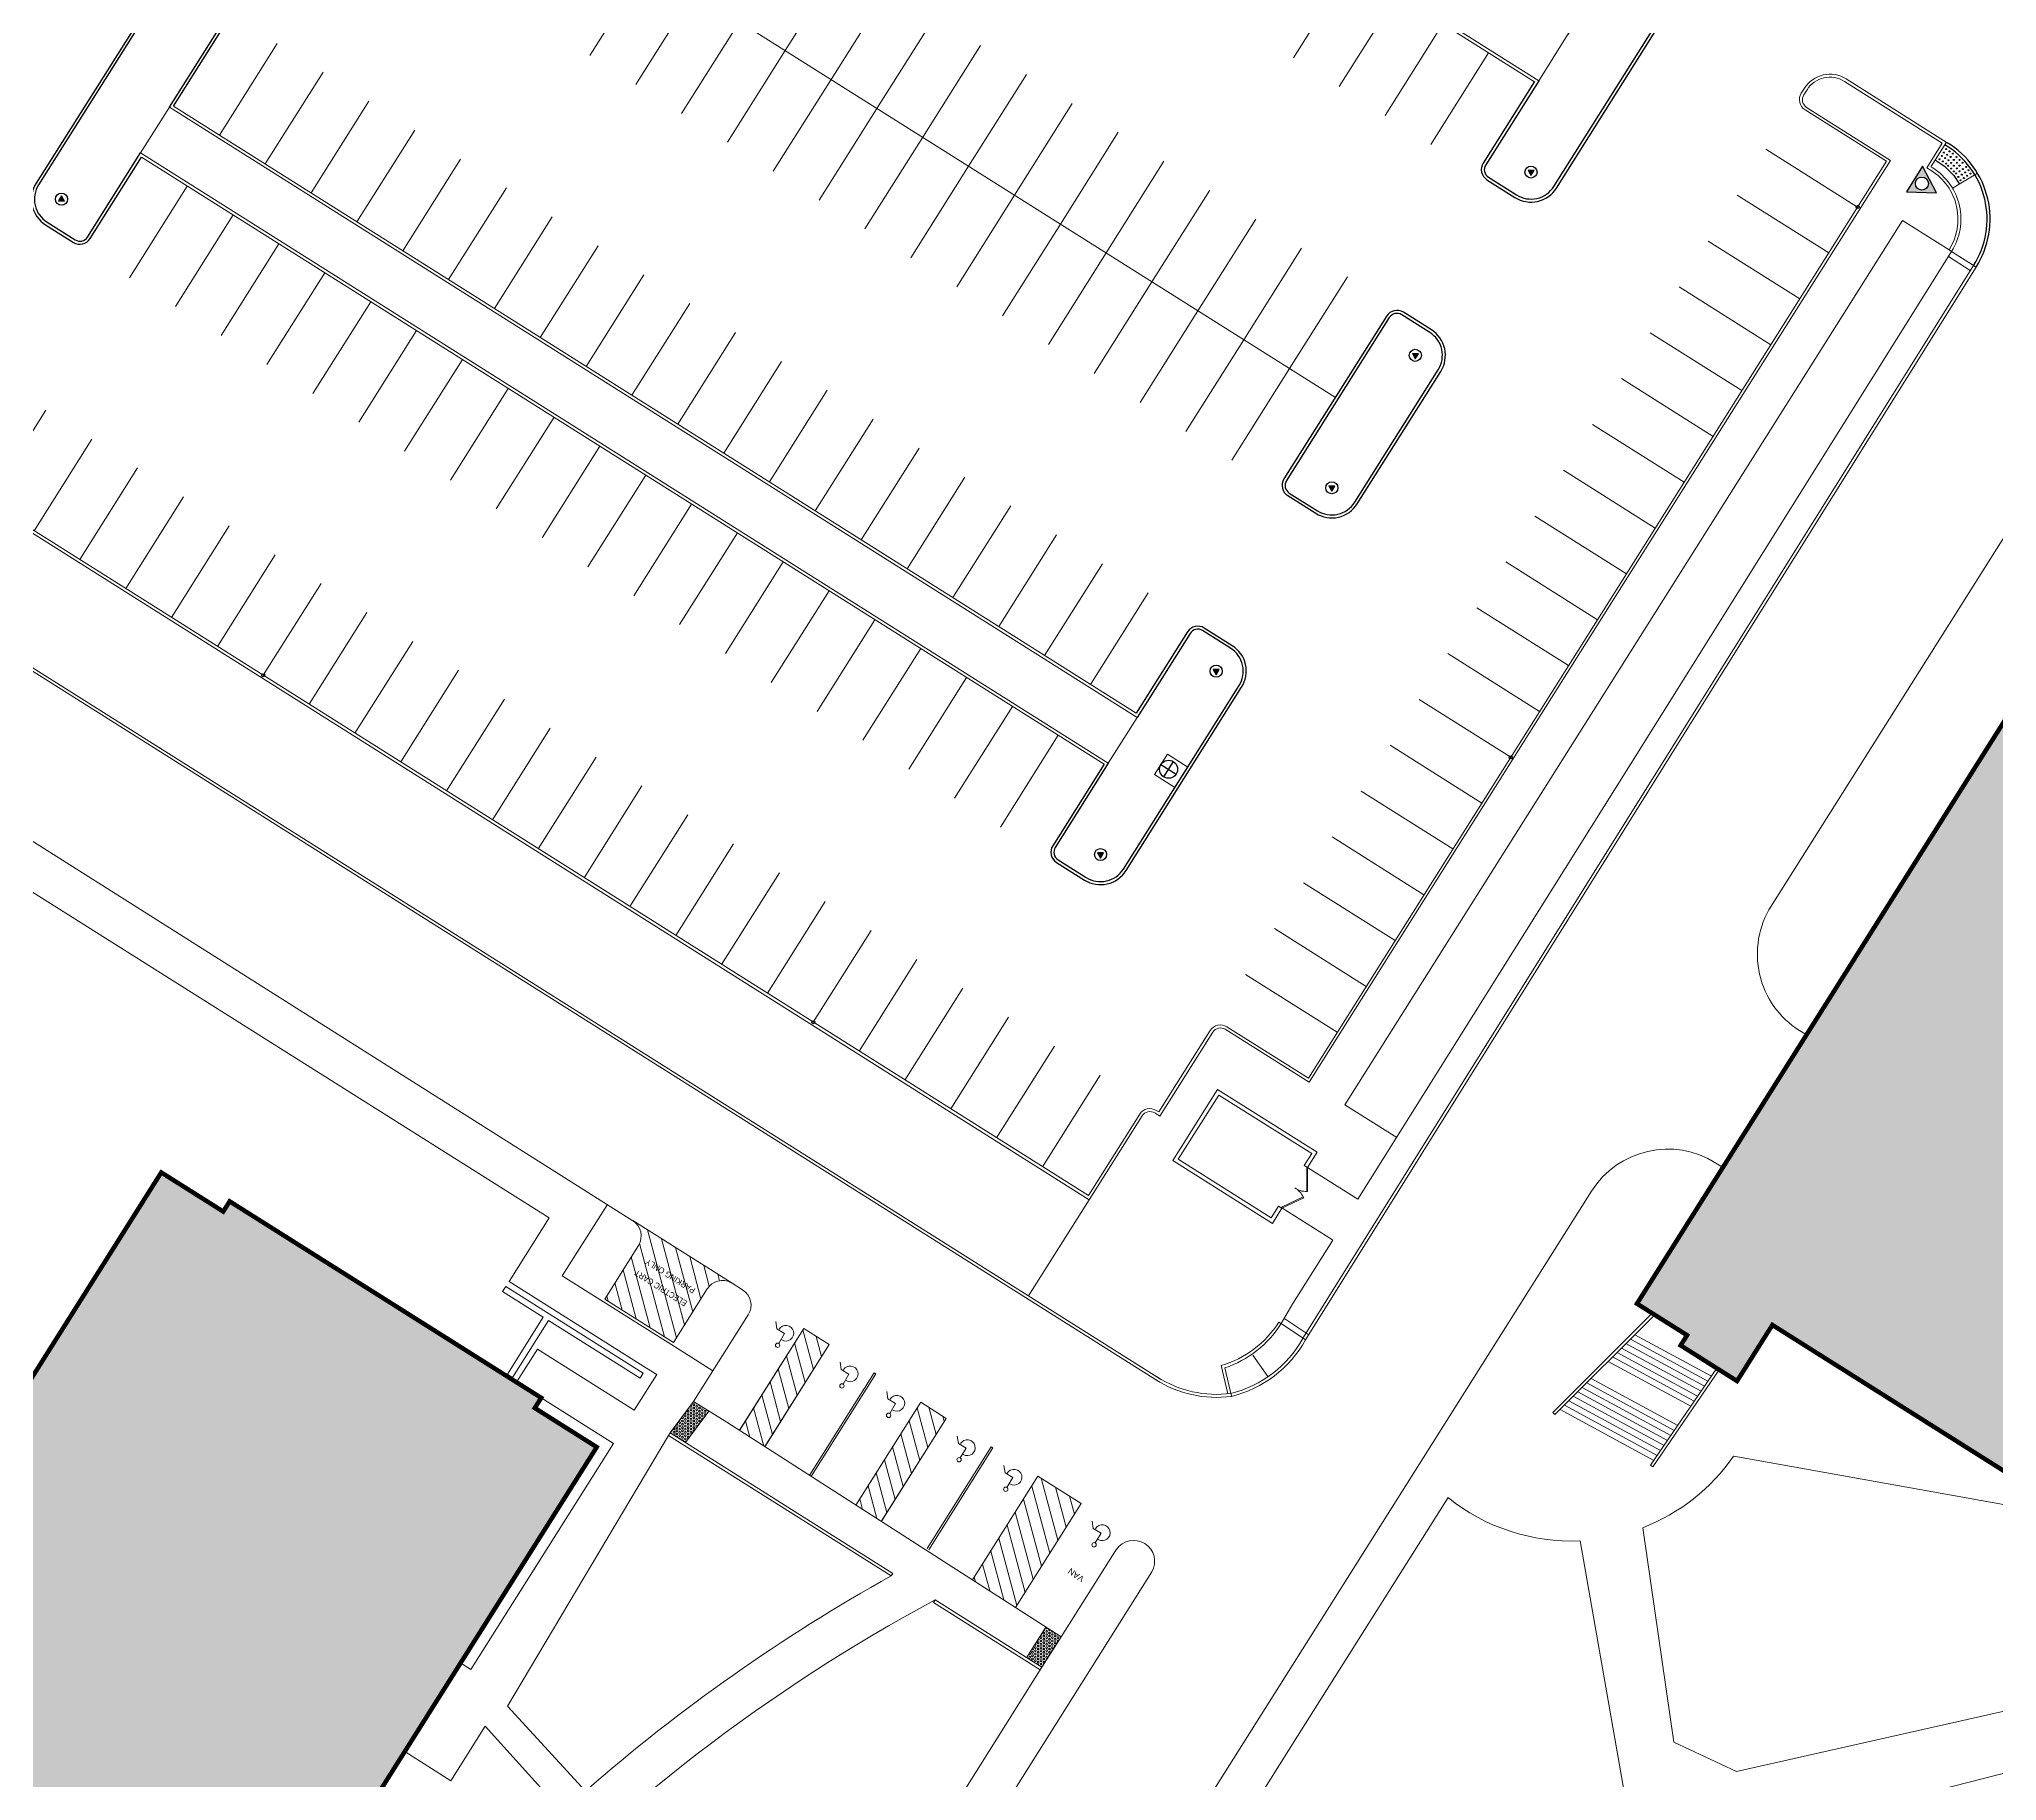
# Model space of a CAD drawing. Header units: feet. Extents: x 6763715 to 6770513, y 1886699 to 1891873.
# Drawn here: x 6766783.2 to 6767108.3, y 1889874.7 to 1890163.9 of the extents above; entities that cross this region are included whole.
import ezdxf

# ---------------------------------------------------------------- set-up
doc = ezdxf.new("R2010")
doc.units = ezdxf.units.FT
doc.header["$LTSCALE"] = 48
doc.header["$MEASUREMENT"] = 0
doc.linetypes.add('PHANTOM2', pattern=[1.25, 0.625, -0.125, 0.125, -0.125, 0.125, -0.125])
doc.layers.get('0').update_dxf_attribs({"lineweight": 0})
for name, color, linetype in [('A-DOOR', 4, 'Continuous'), ('C-BLDG', 7, 'Continuous'), ('L-Curb-Back-Prop', 5, 'Continuous'), ('L-Curb-Prop', 5, 'Continuous'), ('L-Detc-Pavr-Prop', 1, 'Continuous'), ('L-Eqpt-Prop', 4, 'Continuous'), ('L-Lite-Prop', 2, 'Continuous'), ('L-Strp-Prop', 3, 'Continuous'), ('L-Walk-Prop', 6, 'Continuous')]:
    doc.layers.add(name, color=color, linetype=linetype)
for name, color, linetype, lineweight in [('C-BLDG-HTCH', 253, 'Continuous', 0), ('C-PKNG-STRP', 3, 'Continuous', 0), ('C-PROP', 7, 'PHANTOM2', 0), ('C-ROAD', 5, 'Continuous', 0), ('Crosswalk_Stripping', 3, 'Continuous', 0), ('Handicap signs', 5, 'Continuous', 0), ('L-Hedr-Prop', 2, 'Continuous', 18), ('L-Ramp-Prop', 6, 'Continuous', 18), ('L-SITE-WALK', 6, 'Continuous', 0), ('L-SITE-WALL', 32, 'Continuous', 0)]:
    doc.layers.add(name, color=color, linetype=linetype, lineweight=lineweight)
doc.layers.get('L-Lite-Prop').off()
doc.styles.add('Campus_Base_Map_NEW$0$LOW-TXT', font='arial.ttf', dxfattribs={"width": 0.9, "height": 0.15})
doc.styles.add('Campus_Base_Map_NEW$0$Site Plan$0$ARIAL3', font='arial.ttf', dxfattribs={"height": 100})
pattern_1 = [(105, (-9e-11, 0), (-1.8111109243, -0.48528570957), [])]
pattern_2 = [(0, (-9e-11, 0), (-1e-17, 0.27063293875), [0.15625, -0.3125]), (120, (-9e-11, 0), (-0.234375000058, -0.135316469375), [0.15625, -0.3125]), (60, (0.15625, 0), (-0.234375000058, 0.135316469375), [0.15625, -0.3125])]

# ---------------------------------------------------------------- blocks, each defined once
blk = doc.blocks.new('Campus_Base_Map_NEW$0$HANDI')
at = {"layer": 'Handicap signs', "lineweight": 0}
for p, q in [((0, 0.079), (0, 0)), ((0, 0), (0.062, 0)), ((0.062, 0), (0.094, -0.039))]:
    blk.add_line(p, q, dxfattribs=at)
blk.add_circle((0, 0.094), 0.015, dxfattribs=at)
blk.add_arc((-0.006, -0.006), 0.0541, 90, 0, dxfattribs=at)
blk = doc.blocks.new('Pkg1')
at = {"layer": 'L-Strp-Prop', "lineweight": 0}
blk.add_line((0, 0), (0, -216), dxfattribs=at)
blk = doc.blocks.new('Island-End2')
at = {"layer": 'L-Curb-Back-Prop'}
blk.add_lwpolyline([(0, 54), (0, 252, 0.414214), (-18, 270), (-84, 270, 0.414214), (-138, 216), (-138, -216, 0.414214), (-84, -270), (-18, -270, 0.414214), (0, -252), (0, -54)], format="xyb", dxfattribs=at)
at = {"layer": 'L-Curb-Prop'}
blk.add_lwpolyline([(6, 60), (6, 252, 0.414214), (-18, 276), (-84, 276, 0.414214), (-144, 216), (-144, -216, 0.414214), (-84, -276), (-18, -276, 0.414214), (6, -252), (6, -60)], format="xyb", dxfattribs=at)
at = {"layer": 'L-Hedr-Prop'}
blk.add_line((0, -54), (0, 54), dxfattribs=at)
blk = doc.blocks.new('Lite1')
blk.add_line((0, -36), (0, -12))
blk.add_lwpolyline([(34, -104), (34, -36), (-34, -36), (-34, -104)], close=True)
blk.add_circle((0, 0), 12)
at = {"layer": 'Defpoints'}
blk.add_circle((0, -57), 3, dxfattribs=at)
blk = doc.blocks.new('Island-End')
at = {"layer": 'L-Curb-Back-Prop'}
blk.add_lwpolyline([(-90, -210), (-24, -210, 0.414214), (-6, -192), (-6, 192, 0.414214), (-24, 210), (-90, 210, 0.414214), (-144, 156), (-144, -156, 0.414214)], format="xyb", close=True, dxfattribs=at)
at = {"layer": 'L-Curb-Prop'}
blk.add_lwpolyline([(-90, -216), (-24, -216, 0.414214), (0, -192), (0, 192, 0.414214), (-24, 216), (-90, 216, 0.414214), (-150, 156), (-150, -156, 0.414214)], format="xyb", close=True, dxfattribs=at)
blk = doc.blocks.new('BPhone')
for p, q in [((-18, 0), (18, 0)), ((0, -18), (0, 18))]:
    blk.add_line(p, q)
blk.add_circle((0, 0), 18)
blk = doc.blocks.new('Sign-Aisle')
at = {"transparency": 33554687}
h = blk.add_hatch(color=256, dxfattribs=at)
h.dxf.hatch_style = 1
edge = h.paths.add_edge_path()
edge.add_line((-3.5, 6), (-3.5, -6))
edge.add_line((-3.5, -6), (6.9, 0))
edge.add_line((6.9, 0), (-3.5, 6))
blk.add_lwpolyline([(-3.5, 6), (-3.5, -6), (6.9, 0)], close=True)
blk.add_circle((0, 0), 12)
blk = doc.blocks.new('Sign-Lot')
h = blk.add_hatch(color=256)
h.dxf.hatch_style = 1
edge = h.paths.add_edge_path(flags=16)
edge.add_arc((0, 0), 13, 190.2374, 550.2374)
h.paths.add_polyline_path([(17.3, -30), (17.3, 30), (-34.6, 0)])
blk.add_lwpolyline([(17.3, -30), (17.3, 30), (-34.6, 0)], close=True)
blk.add_circle((0, 0), 13)
blk = doc.blocks.new('Detect-Curve2')
at = {"layer": 'L-Detc-Pavr-Prop'}
blk.add_lwpolyline([(63.8, -120.3), (44.3, -129.5), (18.6, -135.6), (-2.4, -136.2)], dxfattribs=at)
for centre in [(3.4, -142), (3.6, -150), (11.4, -141.8), (11.6, -149.8), (19.4, -141.6), (19.6, -149.6), (25.3, -140.1), (27.2, -147.9), (29.1, -155.6), (33, -138.2), (35, -145.9), (36.9, -153.7), (40.8, -136.3), (42.7, -144), (44.7, -151.8), (46.5, -135.1), (49.9, -142.4), (53.2, -149.6), (53.7, -131.7), (56.6, -156.8), (57.1, -139), (60.5, -146.2), (60.9, -128.3), (63.9, -153.5), (64.3, -135.6), (67.7, -142.8), (71.1, -150.1), (3.8, -158), (4.1, -166), (11.8, -157.8), (12.1, -165.8), (19.8, -157.6), (20.1, -165.6), (31.1, -163.4), (38.8, -161.5), (46.6, -159.5)]:
    blk.add_circle(centre, 1, dxfattribs=at)

msp = doc.modelspace()

# ---------------------------------------------------------------- hatches: boundary and pattern name
at = {"layer": 'C-BLDG-HTCH'}
msp.add_hatch(color=256, dxfattribs=at).paths.add_polyline_path([(6767271.33, 1889838.45), (6767272.46, 1889837.74), (6767271.39, 1889836.05), (6767269.56, 1889837.2), (6767258.16, 1889819.12), (6767242.1, 1889833.35), (6767246.23, 1889839.89), (6767246.16, 1889839.94), (6767071.07, 1889950.36), (6767065.2, 1889941.05), (6767055.83, 1889946.97), (6767056.9, 1889948.66), (6767048.58, 1889953.9), (6767158.33, 1890127.94), (6767157.27, 1890128.6), (6767225.02, 1890236.03), (6767436.87, 1890100.94)])
h = msp.add_hatch(color=256, dxfattribs=at)
edge = h.paths.add_edge_path(flags=17)
edge.add_line((6766850.28, 1889849.81), (6766848.07, 1889851.85))
edge.add_arc((6767069.45, 1889649.24), 300.1, 132.1374, 137.534, ccw=False)
edge.add_line((6766868.11, 1889871.77), (6766870.12, 1889869.55))
edge.add_arc((6767069.45, 1889649.23), 297.11, 132.1375, 137.537)
edge = h.paths.add_edge_path()
edge.add_line((6766813.8, 1889969.2), (6766814.87, 1889970.89))
edge.add_line((6766814.87, 1889970.89), (6766866.61, 1889938.26))
edge.add_line((6766866.61, 1889938.26), (6766865.54, 1889936.57))
edge.add_line((6766865.54, 1889936.57), (6766875.83, 1889930.08))
edge.add_line((6766875.83, 1889930.08), (6766833.42, 1889862.83))
edge.add_line((6766833.42, 1889862.83), (6766832.37, 1889863.5))
edge.add_line((6766832.37, 1889863.5), (6766821.84, 1889846.82))
edge.add_line((6766821.84, 1889846.82), (6766834.89, 1889836.41))
edge.add_line((6766834.89, 1889836.41), (6766835.83, 1889837.6))
edge.add_line((6766835.83, 1889837.6), (6766838.17, 1889835.72))
edge.add_arc((6767069.13, 1889649.65), 296.59, 141.1445, 192.5739)
edge.add_line((6766779.66, 1889585.08), (6766776.73, 1889584.44))
edge.add_line((6766776.73, 1889584.44), (6766776.4, 1889585.91))
edge.add_line((6766776.4, 1889585.91), (6766754.42, 1889581.12))
edge.add_line((6766754.42, 1889581.12), (6766754.74, 1889579.65))
edge.add_line((6766754.74, 1889579.65), (6766751.81, 1889579.01))
edge.add_arc((6767069.05, 1889649.67), 325.02, 184.347, 192.5565, ccw=False)
edge.add_arc((6766734.45, 1889739.64), 115.08, 237.7627, 275.2472, ccw=False)
edge.add_line((6766673.06, 1889642.3), (6766648.83, 1889603.88))
edge.add_line((6766648.83, 1889603.88), (6766639.71, 1889609.64))
edge.add_line((6766639.71, 1889609.64), (6766637.04, 1889605.41))
edge.add_line((6766637.04, 1889605.41), (6766598.2, 1889629.9))
edge.add_line((6766598.2, 1889629.9), (6766600.87, 1889634.13))
edge.add_line((6766600.87, 1889634.13), (6766591.74, 1889639.89))
edge.add_line((6766591.74, 1889639.89), (6766613.08, 1889673.72))
edge.add_line((6766613.08, 1889673.72), (6766614.5, 1889675.98))
edge.add_line((6766614.5, 1889675.98), (6766609.14, 1889679.35))
edge.add_line((6766609.14, 1889679.35), (6766608.05, 1889677.63))
edge.add_line((6766608.05, 1889677.63), (6766583.56, 1889693.07))
edge.add_line((6766583.56, 1889693.07), (6766592.39, 1889707.08))
edge.add_line((6766592.39, 1889707.08), (6766594.14, 1889705.98))
edge.add_line((6766594.14, 1889705.98), (6766596.6, 1889709.92))
edge.add_line((6766596.6, 1889709.92), (6766624.72, 1889692.19))
edge.add_line((6766624.72, 1889692.19), (6766683.31, 1889785.09))
edge.add_line((6766683.31, 1889785.09), (6766677.95, 1889788.47))
edge.add_line((6766677.95, 1889788.47), (6766676.86, 1889786.74))
edge.add_line((6766676.86, 1889786.74), (6766652.37, 1889802.19))
edge.add_line((6766652.37, 1889802.19), (6766661.21, 1889816.2))
edge.add_line((6766661.21, 1889816.2), (6766662.93, 1889815.11))
edge.add_line((6766662.93, 1889815.11), (6766665.41, 1889819.04))
edge.add_line((6766665.41, 1889819.04), (6766693.54, 1889801.3))
edge.add_line((6766693.54, 1889801.3), (6766752.12, 1889894.2))
edge.add_line((6766752.12, 1889894.2), (6766746.77, 1889897.58))
edge.add_line((6766746.77, 1889897.58), (6766745.68, 1889895.86))
edge.add_line((6766745.68, 1889895.86), (6766721.18, 1889911.3))
edge.add_line((6766721.18, 1889911.3), (6766730.02, 1889925.31))
edge.add_line((6766730.02, 1889925.31), (6766731.74, 1889924.22))
edge.add_line((6766731.74, 1889924.22), (6766734.22, 1889928.15))
edge.add_line((6766734.22, 1889928.15), (6766762.35, 1889910.42))
edge.add_line((6766762.35, 1889910.42), (6766803.51, 1889975.69))
edge.add_line((6766803.51, 1889975.69), (6766813.8, 1889969.2))
at = {"layer": 'Crosswalk_Stripping'}
h = msp.add_hatch(dxfattribs=at)
h.set_pattern_fill('ANSI31', color=256, scale=15, angle=60, style=0)
h.set_pattern_definition(pattern_1)
h.paths.add_polyline_path([(6766894.17, 1889956.35, -0.39673), (6766898.15, 1889957.38), (6766898.31, 1889957.28), (6766881.81, 1889967.69, -0.414214), (6766882.75, 1889963.55), (6766877.15, 1889954.67), (6766888.57, 1889947.47)])
h = msp.add_hatch(dxfattribs=at)
h.set_pattern_fill('ANSI31', color=256, scale=15, angle=60, style=0)
h.set_pattern_definition(pattern_1)
h.paths.add_polyline_path([(6766914.43, 1889947.12), (6766910.2, 1889949.78), (6766899.52, 1889932.85), (6766903.73, 1889930.15)])
h = msp.add_hatch(dxfattribs=at)
h.set_pattern_fill('ANSI31', color=256, scale=15, angle=60, style=0)
h.set_pattern_definition(pattern_1)
h.paths.add_polyline_path([(6766933.88, 1889934.85), (6766929.65, 1889937.52), (6766918.88, 1889920.44), (6766923.09, 1889917.74)])
h = msp.add_hatch(dxfattribs=at)
h.set_pattern_fill('ANSI31', color=256, scale=15, angle=60, style=0)
h.set_pattern_definition(pattern_1)
h.paths.add_polyline_path([(6766956.28, 1889920.72), (6766949.11, 1889925.25), (6766938.24, 1889908.02), (6766945.38, 1889903.44)])
at = {"layer": 'L-SITE-WALK'}
h = msp.add_hatch(dxfattribs=at)
h.set_pattern_fill('HEX', color=256, scale=1.25, style=0)
h.set_pattern_definition(pattern_2)
h.paths.add_polyline_path([(6766894.46, 1889936.06), (6766891.92, 1889937.67), (6766888.03, 1889932.44), (6766890.57, 1889930.83)])
h = msp.add_hatch(dxfattribs=at)
h.set_pattern_fill('HEX', color=256, scale=1.25, style=0)
h.set_pattern_definition(pattern_2)
h.paths.add_polyline_path([(6766952.96, 1889898.58), (6766950.43, 1889900.2), (6766947.22, 1889895.11), (6766949.76, 1889893.51)])
h = msp.add_hatch(dxfattribs=at)
h.set_pattern_fill('HEX', color=256, scale=1.25, style=0)
h.set_pattern_definition(pattern_2)
h.paths.add_polyline_path([(6766952.96, 1889898.58), (6766952.93, 1889898.6), (6766950.43, 1889900.19), (6766947.22, 1889895.11), (6766949.76, 1889893.51)])

# ---------------------------------------------------------------- linework, layer by layer
at = {"layer": 'A-DOOR', "lineweight": 0, "elevation": 0}
for points in [[(6766993.73, 1889976.51), (6766993.89, 1889976.51), (6766993.89, 1889972.51), (6766993.73, 1889972.51), (6766993.73, 1889976.51)], [(6766989.55, 1889969.9), (6766989.62, 1889969.75), (6766993.23, 1889971.47), (6766993.16, 1889971.62), (6766989.55, 1889969.9)]]:
    msp.add_lwpolyline(points, dxfattribs=at)
for points in [[(6766993.16, 1889971.62, 0.144922), (6766991.76, 1889973.13, 3.996269)], [(6766993.73, 1889972.51, -0.144922), (6766991.76, 1889973.13, -3.996269)]]:
    msp.add_lwpolyline(points, format="xyb", dxfattribs=at)
at = {"layer": 'C-BLDG', "const_width": 0.75}
msp.add_lwpolyline([(6767271.33, 1889838.45), (6767272.46, 1889837.74), (6767271.39, 1889836.05), (6767269.56, 1889837.2), (6767258.16, 1889819.12), (6767242.1, 1889833.35), (6767246.23, 1889839.89), (6767246.16, 1889839.94), (6767071.07, 1889950.36), (6767065.2, 1889941.05), (6767055.83, 1889946.97), (6767056.9, 1889948.66), (6767048.58, 1889953.9), (6767158.33, 1890127.94), (6767157.27, 1890128.6), (6767225.02, 1890236.03), (6767436.87, 1890100.94)], close=True, dxfattribs=at)
at = {"layer": 'C-BLDG'}
msp.add_lwpolyline([(6767271.33, 1889838.45), (6767272.46, 1889837.74), (6767271.39, 1889836.05), (6767269.56, 1889837.2), (6767258.16, 1889819.12), (6767242.1, 1889833.35), (6767246.23, 1889839.89), (6767246.16, 1889839.94), (6767071.07, 1889950.36), (6767065.2, 1889941.05), (6767055.83, 1889946.97), (6767056.9, 1889948.66), (6767048.58, 1889953.9), (6767158.33, 1890127.94), (6767157.27, 1890128.6), (6767225.02, 1890236.03), (6767436.87, 1890100.94)], close=True, dxfattribs=at)
at = {"layer": 'C-BLDG', "const_width": 0.75}
msp.add_lwpolyline([(6766693.54, 1889801.3), (6766752.12, 1889894.2), (6766746.77, 1889897.58), (6766745.68, 1889895.86), (6766721.18, 1889911.3), (6766730.02, 1889925.31), (6766731.74, 1889924.22), (6766734.22, 1889928.15), (6766762.35, 1889910.42), (6766803.51, 1889975.69), (6766813.8, 1889969.2), (6766814.87, 1889970.89), (6766866.61, 1889938.26), (6766865.54, 1889936.57), (6766875.83, 1889930.08), (6766833.42, 1889862.83)], dxfattribs=at)
at = {"layer": 'C-PKNG-STRP'}
for p, q in [((6766881.81, 1889967.69), (6766898.31, 1889957.28)), ((6766910.2, 1889949.78), (6766899.52, 1889932.85)), ((6766899.53, 1889932.87), (6766910.2, 1889949.78)), ((6766903.73, 1889930.15), (6766914.43, 1889947.12)), ((6766903.76, 1889930.2), (6766914.43, 1889947.12)), ((6766914.43, 1889947.12), (6766910.2, 1889949.78)), ((6766914.43, 1889947.12), (6766910.2, 1889949.78)), ((6766911.23, 1889925.49), (6766921.9, 1889942.41)), ((6766911.51, 1889925.31), (6766922.18, 1889942.23)), ((6766922.18, 1889942.23), (6766921.9, 1889942.41)), ((6766929.65, 1889937.52), (6766918.88, 1889920.44)), ((6766918.98, 1889920.6), (6766929.65, 1889937.52)), ((6766933.88, 1889934.85), (6766929.65, 1889937.52)), ((6766933.88, 1889934.85), (6766929.65, 1889937.52)), ((6766923.09, 1889917.74), (6766933.88, 1889934.85)), ((6766923.21, 1889917.93), (6766933.88, 1889934.85)), ((6766930.68, 1889913.22), (6766941.35, 1889930.14)), ((6766930.97, 1889913.04), (6766941.63, 1889929.96)), ((6766941.63, 1889929.96), (6766941.35, 1889930.14)), ((6766938.24, 1889908.02), (6766949.11, 1889925.25)), ((6766956.28, 1889920.72), (6766949.11, 1889925.25)), ((6766945.38, 1889903.44), (6766956.28, 1889920.72))]:
    msp.add_line(p, q, dxfattribs=at)
at = {"layer": 'C-PROP', "ltscale": 0.02, "const_width": 6, "elevation": -178.8}
msp.add_lwpolyline([(6769012.67, 1888295.37, 0.136105), (6767938.83, 1887977.76, -0.282387), (6765535.01, 1887963.21), (6765125.2, 1887960.53), (6765008.26, 1888061.18), (6763829.05, 1890965.33), (6763828.78, 1890985.96), (6763983.43, 1891051.43), (6764153.83, 1890819.55), (6764199.85, 1890842), (6764151.8, 1891122.84, -0.016472), (6764351.86, 1891197.56, -0.000343), (6765614.04, 1891619.04, -0.151573), (6766084.72, 1891639.02, -0.00004), (6767109.8, 1891365.37), (6767424.22, 1891242.17)], format="xyb", dxfattribs=at)
at = {"layer": 'C-ROAD', "lineweight": 0}
for p, q in [((6767070.88, 1890019.93), (6767208.88, 1890238.75)), ((6767070.88, 1890019.93), (6767208.88, 1890238.75)), ((6767104.47, 1890126.31), (6767051.15, 1890041.08)), ((6767104.9, 1890126.05), (6767051.58, 1890040.81)), ((6767051.15, 1890041.08), (6766993.11, 1889948.15)), ((6767051.58, 1890040.81), (6766993.53, 1889947.89)), ((6766771.36, 1890037.47), (6766881.84, 1889967.67)), ((6767075.57, 1889999.24, 0), (6767076.55, 1889998.63)), ((6767061.7, 1889977.25), (6767062.76, 1889976.58)), ((6767041.01, 1889972.56, 0), (6766979.38, 1889874.83)), ((6766877.15, 1889954.67), (6766882.75, 1889963.55)), ((6766898.31, 1889957.28), (6766898.15, 1889957.38)), ((6766898.31, 1889957.28), (6766900.05, 1889956.19)), ((6766888.57, 1889947.47), (6766877.15, 1889954.67)), ((6766894.17, 1889956.35), (6766888.57, 1889947.47)), ((6766895.38, 1889943.17), (6766900.98, 1889952.05)), ((6766891.92, 1889937.67), (6766895.38, 1889943.17)), ((6766891.92, 1889937.67), (6766897.41, 1889934.2)), ((6766897.41, 1889934.2), (6766952.96, 1889898.58)), ((6766952.96, 1889898.58), (6766962.12, 1889913.11)), ((6766968.04, 1889909.37), (6766958.88, 1889894.85)), ((6766955.68, 1889889.77), (6766958.88, 1889894.85)), ((6766955.68, 1889889.77), (6766932.93, 1889853.69)), ((6766979.38, 1889874.83), (6766977.32, 1889871.57))]:
    msp.add_line(p, q, dxfattribs=at)
at = {"layer": 'C-ROAD', "elevation": 0}
for points in [[(6766784.35, 1890057.53), (6766969.21, 1889940.94)], [(6766784.62, 1890057.95), (6766969.48, 1889941.36)]]:
    msp.add_lwpolyline(points, dxfattribs=at)
for points in [[(6766980.61, 1889938.95), (6766979.53, 1889943.61, 0.177126), (6766989.13, 1889950.83), (6766989.55, 1889950.55)], [(6766981.23, 1889938.52), (6766980.13, 1889943.23, 0.17121), (6766989.5, 1889950.58)], [(6766968.61, 1889941.31, 0.17789), (6766981.23, 1889938.51, 0.209389), (6766993.53, 1889947.89)], [(6766968.88, 1889941.73, 0.177518), (6766981.14, 1889939, 0.209023), (6766993.1, 1889948.13, 0.209023)]]:
    msp.add_lwpolyline(points, format="xyb", dxfattribs=at)
at = {"layer": 'C-ROAD', "lineweight": 0}
for centre, radius, start, end in [((6767083.57, 1890011.93, 0), 15, 147.7626, 237.7626), ((6767053.7, 1889964.56, 0), 15, 57.7626, 147.7626), ((6766880.21, 1889965.15), 3, 327.7626, 57.7626), ((6766896.71, 1889954.75), 3, 61.2038, 147.7616), ((6766898.45, 1889953.65), 3, 327.7626, 57.7626), ((6766964.99, 1889911.09), 3.5, 330.6137, 144.9115)]:
    msp.add_arc(centre, radius, start, end, dxfattribs=at)
at = {"layer": 'L-Curb-Back-Prop', "lineweight": 0}
msp.add_line((6767083.03, 1890156.88), (6767099.29, 1890146.63), dxfattribs=at)
for points in [[(6767032.26, 1890156.98), (6766871.55, 1890258.33)], [(6766804.87, 1890152.6), (6766965.58, 1890051.25)], [(6766960.78, 1890043.64), (6766800.07, 1890144.99)], [(6767042.44, 1890067.21), (6766994.16, 1889990.66)]]:
    msp.add_lwpolyline(points, dxfattribs=at)
for points in [[(6767083.03, 1890156.88, 0.414214), (6767076.82, 1890155.47), (6767076.29, 1890154.63, 0.414214), (6767076.76, 1890152.56), (6767090.71, 1890143.76), (6767042.44, 1890067.21)], [(6767100.82, 1890128.64), (6767100.4, 1890128.91, 0.415456), (6767097.44, 1890142.07), (6767096.71, 1890142.54), (6767099.29, 1890146.63)], [(6766969.34, 1889985.04), (6766968.49, 1889985.57, 0.414236), (6766966.42, 1889985.1), (6766957.62, 1889971.15), (6766766.46, 1890091.7)], [(6766994.16, 1889990.66), (6766980.21, 1889999.46, 0.414214), (6766978.14, 1889998.99), (6766969.34, 1889985.04)]]:
    msp.add_lwpolyline(points, format="xyb", dxfattribs=at)
at = {"layer": 'L-Curb-Back-Prop', "lineweight": 0, "elevation": 0}
msp.add_lwpolyline([(6766766.46, 1890091.7), (6766775.26, 1890105.66, 0.414214), (6766774.79, 1890107.73), (6766770.14, 1890110.66, 0.414214), (6766763.94, 1890109.25), (6766749.07, 1890085.68, 0.414214), (6766750.48, 1890079.48), (6766784.62, 1890057.95)], format="xyb", dxfattribs=at)
at = {"layer": 'L-Curb-Back-Prop'}
msp.add_arc((6767092.37, 1890134.02), 14.35, 327.5197, 59.2366, dxfattribs=at)
at = {"layer": 'L-Curb-Prop', "lineweight": 0}
for p, q in [((6766871.71, 1890257.64), (6767031.57, 1890156.82)), ((6767083.3, 1890157.3), (6767100.12, 1890146.69)), ((6766805.56, 1890152.76), (6766965.42, 1890051.94)), ((6766800.23, 1890144.3), (6766960.09, 1890043.48))]:
    msp.add_line(p, q, dxfattribs=at)
for points in [[(6767083.3, 1890157.3, 0.414214), (6767076.4, 1890155.74), (6767075.87, 1890154.9, 0.414214), (6767076.49, 1890152.14), (6767090.02, 1890143.6), (6767042.02, 1890067.48)], [(6767100.82, 1890128.64, 0.415454), (6767097.71, 1890142.5), (6767097.4, 1890142.7), (6767099.98, 1890146.78)], [(6766969.18, 1889985.73), (6766968.76, 1889985.99, 0.414236), (6766966, 1889985.37), (6766957.47, 1889971.84), (6766767.15, 1890091.86)], [(6766994.01, 1889991.35), (6766980.47, 1889999.88, 0.414214), (6766977.72, 1889999.26), (6766969.18, 1889985.73)]]:
    msp.add_lwpolyline(points, format="xyb", dxfattribs=at)
at = {"layer": 'L-Curb-Prop', "lineweight": 0, "elevation": 0}
msp.add_lwpolyline([(6766767.15, 1890091.86), (6766775.69, 1890105.39, 0.414214), (6766775.06, 1890108.15), (6766770.41, 1890111.08, 0.414214), (6766763.51, 1890109.52), (6766748.65, 1890085.95, 0.414214), (6766750.21, 1890079.05), (6766784.35, 1890057.53)], format="xyb", dxfattribs=at)
at = {"layer": 'L-Curb-Prop', "lineweight": 0}
msp.add_lwpolyline([(6767042.02, 1890067.48), (6766994.01, 1889991.35)], dxfattribs=at)
at = {"layer": 'L-Curb-Prop'}
msp.add_arc((6767092.37, 1890134.02), 14.85, 327.5279, 58.5443, dxfattribs=at)
at = {"layer": 'L-Hedr-Prop', "lineweight": 0}
msp.add_line((6766957.62, 1889971.15), (6766947.56, 1889955.19), dxfattribs=at)
msp.add_lwpolyline([(6767008.68, 1889981.51), (6767000.08, 1889986.93), (6767092.69, 1890133.77), (6767100.4, 1890128.91)], dxfattribs=at)
at = {"layer": 'L-Ramp-Prop', "lineweight": 0}
for p, q in [((6767100.97, 1890139.16), (6767105.12, 1890141.64)), ((6767100.29, 1890127.79), (6767103.94, 1890125.47)), ((6767100.82, 1890128.64), (6767104.9, 1890126.05))]:
    msp.add_line(p, q, dxfattribs=at)
at = {"layer": 'L-SITE-WALK', "lineweight": 0}
for p, q in [((6767100.82, 1890128.64), (6767047.44, 1890043.37)), ((6767100.82, 1890128.64), (6767047.44, 1890043.37)), ((6767047.44, 1890043.37, 0), (6767002.24, 1889971.25, 0)), ((6766781.1, 1890022.92), (6766867.93, 1889968.17)), ((6766993.89, 1889976.51), (6767002.24, 1889971.25, 0)), ((6766877.59, 1889970.36), (6766870.11, 1889958.51)), ((6766989.59, 1889969.82), (6766997.99, 1889964.52, 0)), ((6766867.93, 1889968.17), (6766861.26, 1889957.59)), ((6766888.72, 1889946.78), (6766870.11, 1889958.51)), ((6766993.53, 1889947.89), (6766989.5, 1889950.58)), ((6766994.09, 1889948.72), (6766990.1, 1889951.38)), ((6766888.72, 1889946.78), (6766895.12, 1889942.74)), ((6767046.75, 1889947.26), (6767059.79, 1889940.2)), ((6767047.49, 1889948), (6767060.36, 1889941.03)), ((6767048.23, 1889948.74), (6767060.93, 1889941.86)), ((6766862.52, 1889940.84), (6766865.98, 1889946.34)), ((6766880.36, 1889937.27), (6766865.98, 1889946.34)), ((6766984.77, 1889945.33), (6766987.29, 1889941.83)), ((6767043.8, 1889944.31), (6767057.52, 1889936.88)), ((6767044.54, 1889945.05), (6767058.09, 1889937.71)), ((6767045.28, 1889945.79), (6767058.66, 1889938.54)), ((6767046.02, 1889946.53), (6767059.22, 1889939.37)), ((6766885.79, 1889942.12), (6766882.06, 1889936.2)), ((6766884.1, 1889943.19), (6766885.79, 1889942.12)), ((6767040.23, 1889940.74), (6767054.77, 1889932.86)), ((6767040.97, 1889941.48), (6767055.34, 1889933.69)), ((6766866.61, 1889938.26), (6766878.59, 1889930.7)), ((6766880.36, 1889937.27), (6766882.06, 1889936.2)), ((6766891.92, 1889937.67), (6766888.03, 1889932.44)), ((6767036.54, 1889937.05), (6767051.93, 1889928.71)), ((6767037.28, 1889937.79), (6767052.5, 1889929.54)), ((6767038.01, 1889938.53), (6767053.07, 1889930.37)), ((6767038.75, 1889939.26), (6767053.63, 1889931.2)), ((6767039.49, 1889940), (6767054.2, 1889932.03)), ((6766890.57, 1889930.83), (6766894.46, 1889936.06)), ((6767035.8, 1889936.31), (6767051.36, 1889927.88)), ((6766878.59, 1889930.7), (6766854.92, 1889893.17)), ((6766861.01, 1889887.07), (6766887.76, 1889932.01)), ((6766888.03, 1889932.44), (6766887.76, 1889932.01)), ((6766887.76, 1889932.01), (6766924.74, 1889908.69)), ((6766888.03, 1889932.44), (6766925.01, 1889909.11)), ((6767109.47, 1889920.57), (6767064.64, 1889928.6)), ((6767017.2, 1889921.69), (6766992.23, 1889882.09)), ((6767039.12, 1889914.51), (6767049.18, 1889857.51)), ((6767049.53, 1889916.69), (6767054.72, 1889881.07)), ((6766925.01, 1889909.11), (6766924.74, 1889908.69)), ((6766932.02, 1889904.69), (6766931.75, 1889904.27)), ((6766932.02, 1889904.69), (6766949.76, 1889893.51)), ((6766931.75, 1889904.27), (6766949.49, 1889893.08)), ((6766950.43, 1889900.2), (6766947.22, 1889895.11)), ((6766952.96, 1889898.58), (6766949.76, 1889893.51)), ((6766949.76, 1889893.51), (6766927.01, 1889857.43)), ((6767065.12, 1889876.22), (6767120.56, 1889888.69)), ((6766982.81, 1889867.15), (6766992.23, 1889882.09)), ((6767067.2, 1889865.13), (6767140.66, 1889883.84)), ((6767054.72, 1889881.07), (6767065.12, 1889876.22))]:
    msp.add_line(p, q, dxfattribs=at)
at = {"layer": 'L-SITE-WALK', "lineweight": 0, "extrusion": (0.855327, -0.518088, 8.41547e-12)}
for p, q in [((6766998.09, 1889964.46, 0), (6766991.43, 1889953.91, 1506.71)), ((6766991.43, 1889953.91, 1506.71), (6766989.5, 1889950.58))]:
    msp.add_line(p, q, dxfattribs=at)
at = {"layer": 'L-SITE-WALK', "lineweight": 0}
for points in [[(6766884.1, 1889943.19), (6766861.26, 1889957.59)], [(6766854.92, 1889893.17), (6766853.23, 1889894.24)], [(6766873.95, 1889872.95), (6766861.01, 1889887.07)], [(6766857.3, 1889883.72), (6766851.6, 1889874.68), (6766843.94, 1889879.51)], [(6766868.11, 1889871.77), (6766857.3, 1889883.72)]]:
    msp.add_lwpolyline(points, dxfattribs=at)
msp.add_lwpolyline([(6766857.7, 1889847.53, -0.081509), (6766932.02, 1889904.69)], format="xyb", dxfattribs=at)
for centre, radius, start, end in [((6767037.7, 1889947.23), 32.75, 291.1699, 325.3304), ((6767037.7, 1889947.23), 32.75, 231.2552, 272.4826), ((6767069.05, 1889649.66), 296.52, 119.1222, 131.1449)]:
    msp.add_arc(centre, radius, start, end, dxfattribs=at)
at = {"layer": 'L-SITE-WALL'}
for p, q in [((6766860.73, 1889956.75), (6766860.19, 1889955.9)), ((6766867.49, 1889952.48), (6766860.73, 1889956.75)), ((6766866.96, 1889951.63), (6766860.19, 1889955.9)), ((6766866.96, 1889951.63), (6766861, 1889942.19)), ((6766867.81, 1889951.1), (6766861.85, 1889941.65)), ((6766883.56, 1889942.34), (6766867.49, 1889952.48)), ((6766883.03, 1889941.5), (6766867.81, 1889951.1)), ((6767051.1, 1889952.31), (6767034.61, 1889935.82)), ((6767034.96, 1889935.47), (6767051.45, 1889951.96)), ((6766861.85, 1889941.65), (6766861, 1889942.19)), ((6766883.56, 1889942.34), (6766883.03, 1889941.5)), ((6767061.83, 1889943.18), (6767050.82, 1889927.1)), ((6767051.24, 1889926.81), (6767062.25, 1889942.91)), ((6767034.61, 1889935.82), (6767034.96, 1889935.47)), ((6767050.82, 1889927.1), (6767051.24, 1889926.81))]:
    msp.add_line(p, q, dxfattribs=at)
at = {"layer": 'L-SITE-WALL', "lineweight": 0, "elevation": 0}
msp.add_lwpolyline([(6766989.62, 1889969.75), (6766988.04, 1889967.23), (6766971.49, 1889977.67), (6766978.93, 1889989.47), (6766995.48, 1889979.03), (6766993.89, 1889976.51), (6766993.33, 1889976.87), (6766994.56, 1889978.82), (6766979.14, 1889988.55), (6766972.41, 1889977.88), (6766987.83, 1889968.15), (6766989.06, 1889970.1), (6766989.62, 1889969.75)], dxfattribs=at)
at = {"layer": 'L-Strp-Prop', "lineweight": 0}
msp.add_line((6766838.63, 1890205.2), (6766998.49, 1890104.38), dxfattribs=at)
at = {"layer": 'L-Walk-Prop', "lineweight": 0}
msp.add_lwpolyline([(6766968.45, 1890041.75), (6766971.84, 1890039.62), (6766973.97, 1890043), (6766970.59, 1890045.13)], close=True, dxfattribs=at)

# ---------------------------------------------------------------- block references
at = {"lineweight": 0}
for name, p, xscale, yscale, zscale, rotation in [('Island-End2', (6767034.66, 1890160.79), 0.08333333333333336, 0.08333333333333336, 0.08333333333333336, 147.7626462890574), ('Island-End2', (6766802.47, 1890148.79), 0.08333333333333336, 0.08333333333333336, 0.08333333333333336, 327.7626462890574), ('Island-End', (6766998.49, 1890104.38), 0.0833333333333333, 0.0833333333333333, 0.0833333333333333, 147.7626462890573), ('Island-End2', (6766963.18, 1890047.44), 0.08333333333333336, 0.08333333333333336, 0.08333333333333336, 147.7626462890574)]:
    msp.add_blockref(name, p, dxfattribs=dict(at, xscale=xscale, yscale=yscale, zscale=zscale, rotation=rotation))
at = {"color": 3, "lineweight": 0}
for p, xscale, yscale, zscale, rotation in [((6766884.3, 1890176.4), 0.08333333333333336, 0.08333333333333336, 0.08333333333333336, 327.7626462890574), ((6766907.14, 1890161.99), 0.08333333333333338, 0.08333333333333338, 0.08333333333333338, 147.7626462136918), ((6767001.12, 1890176.03), 0.08333333333333336, 0.08333333333333336, 0.08333333333333336, 327.7626462890574), ((6766891.92, 1890171.59), 0.08333333333333336, 0.08333333333333336, 0.08333333333333336, 327.7626462890574), ((6766914.76, 1890157.19), 0.08333333333333338, 0.08333333333333338, 0.08333333333333338, 147.7626462136918), ((6767008.73, 1890171.23), 0.08333333333333336, 0.08333333333333336, 0.08333333333333336, 327.7626462890574), ((6766899.53, 1890166.79), 0.08333333333333336, 0.08333333333333336, 0.08333333333333336, 327.7626462890574), ((6766922.37, 1890152.39), 0.08333333333333338, 0.08333333333333338, 0.08333333333333338, 147.7626462136918), ((6767016.34, 1890166.42), 0.08333333333333336, 0.08333333333333336, 0.08333333333333336, 327.7626462890574), ((6766813.17, 1890147.96), 0.08333333333333338, 0.08333333333333338, 0.08333333333333338, 147.7626462136918), ((6766907.14, 1890161.99), 0.08333333333333336, 0.08333333333333336, 0.08333333333333336, 327.7626462890574), ((6766929.98, 1890147.59), 0.08333333333333338, 0.08333333333333338, 0.08333333333333338, 147.7626462136918), ((6767023.95, 1890161.62), 0.08333333333333336, 0.08333333333333336, 0.08333333333333336, 327.7626462890574), ((6766820.78, 1890143.16), 0.08333333333333338, 0.08333333333333338, 0.08333333333333338, 147.7626462136918), ((6766937.59, 1890142.79), 0.08333333333333331, 0.08333333333333331, 0.08333333333333331, 147.7626462275252), ((6766914.75, 1890157.19), 0.08333333333333336, 0.08333333333333336, 0.08333333333333336, 327.7626462890574), ((6766828.4, 1890138.35), 0.08333333333333338, 0.08333333333333338, 0.08333333333333338, 147.7626462136918), ((6766922.37, 1890152.39), 0.08333333333333336, 0.08333333333333336, 0.08333333333333336, 327.7626462890574), ((6766945.21, 1890137.99), 0.08333333333333338, 0.08333333333333338, 0.08333333333333338, 147.7626462136918), ((6766836.01, 1890133.55), 0.08333333333333338, 0.08333333333333338, 0.08333333333333338, 147.7626462136918), ((6766952.82, 1890133.19), 0.08333333333333338, 0.08333333333333338, 0.08333333333333338, 147.7626462136918), ((6766929.98, 1890147.59), 0.08333333333333336, 0.08333333333333336, 0.08333333333333336, 327.7626462890574), ((6767085.22, 1890135.99), -0.08333333333333329, 0.08333333333333327, 0.08333333333333333, 237.7626463694889), ((6767085.22, 1890135.99), 0.08333333333333333, 0.08333333333333333, 0.08333333333333333, 237.7626462136919), ((6766843.62, 1890128.75), 0.08333333333333338, 0.08333333333333338, 0.08333333333333338, 147.7626462136918), ((6766937.59, 1890142.79), 0.08333333333333336, 0.08333333333333336, 0.08333333333333336, 327.7626462890574), ((6766960.43, 1890128.39), 0.08333333333333338, 0.08333333333333338, 0.08333333333333338, 147.7626462136918), ((6766807.84, 1890139.5), 0.08333333333333336, 0.08333333333333336, 0.08333333333333336, 327.7626462890574), ((6766807.84, 1890139.5), -0.08333333333333333, 0.08333333333333333, 0.08333333333333333, 327.7626462275252), ((6766851.23, 1890123.95), 0.08333333333333338, 0.08333333333333338, 0.08333333333333338, 147.7626462136918), ((6766968.04, 1890123.59), 0.08333333333333338, 0.08333333333333338, 0.08333333333333338, 147.7626462136918), ((6766945.21, 1890137.99), 0.08333333333333336, 0.08333333333333336, 0.08333333333333336, 327.7626462890574), ((6767080.42, 1890128.38), 0.08333333333333333, 0.08333333333333333, 0.08333333333333333, 237.7626462136919), ((6766815.45, 1890134.7), 0.08333333333333336, 0.08333333333333336, 0.08333333333333336, 327.7626462890574), ((6766858.85, 1890119.15), 0.08333333333333338, 0.08333333333333338, 0.08333333333333338, 147.7626462136918), ((6766952.82, 1890133.19), 0.08333333333333336, 0.08333333333333336, 0.08333333333333336, 327.7626462890574), ((6766975.66, 1890118.79), 0.08333333333333338, 0.08333333333333338, 0.08333333333333338, 147.7626462136918), ((6766823.06, 1890129.9), 0.08333333333333336, 0.08333333333333336, 0.08333333333333336, 327.7626462890574), ((6766866.46, 1890114.35), 0.08333333333333338, 0.08333333333333338, 0.08333333333333338, 147.7626462136918), ((6766983.27, 1890113.98), 0.08333333333333338, 0.08333333333333338, 0.08333333333333338, 147.7626462136918), ((6767075.62, 1890120.76), 0.08333333333333333, 0.08333333333333333, 0.08333333333333333, 237.7626462136919), ((6766960.43, 1890128.39), 0.08333333333333336, 0.08333333333333336, 0.08333333333333336, 327.7626462890574), ((6766830.67, 1890125.09), 0.08333333333333336, 0.08333333333333336, 0.08333333333333336, 327.7626462890574), ((6766874.07, 1890109.55), 0.08333333333333338, 0.08333333333333338, 0.08333333333333338, 147.7626462136918), ((6766968.04, 1890123.59), 0.08333333333333336, 0.08333333333333336, 0.08333333333333336, 327.7626462890574), ((6766990.88, 1890109.18), -0.08333333333333334, 0.08333333333333333, 0.08333333333333333, 147.7626462890575), ((6766990.88, 1890109.18), 0.08333333333333338, 0.08333333333333338, 0.08333333333333338, 147.7626462136918), ((6767070.82, 1890113.15), 0.08333333333333333, 0.08333333333333333, 0.08333333333333333, 237.7626462136919), ((6766838.29, 1890120.29), 0.08333333333333336, 0.08333333333333336, 0.08333333333333336, 327.7626462890574), ((6766881.68, 1890104.75), 0.08333333333333338, 0.08333333333333338, 0.08333333333333338, 147.7626462136918), ((6766975.66, 1890118.78), 0.08333333333333336, 0.08333333333333336, 0.08333333333333336, 327.7626462890574), ((6766845.9, 1890115.49), 0.08333333333333336, 0.08333333333333336, 0.08333333333333336, 327.7626462890574), ((6766889.3, 1890099.95), 0.08333333333333338, 0.08333333333333338, 0.08333333333333338, 147.7626462136918), ((6766983.27, 1890113.98), 0.08333333333333336, 0.08333333333333336, 0.08333333333333336, 327.7626462890574), ((6767066.02, 1890105.54), 0.08333333333333333, 0.08333333333333333, 0.08333333333333333, 237.7626462136919), ((6766853.51, 1890110.69), 0.08333333333333336, 0.08333333333333336, 0.08333333333333336, 327.7626462890574), ((6766896.91, 1890095.15), 0.08333333333333338, 0.08333333333333338, 0.08333333333333338, 147.7626462136918), ((6766990.88, 1890109.18), 0.08333333333333336, 0.08333333333333336, 0.08333333333333336, 327.7626462890574), ((6767061.22, 1890097.93), 0.08333333333333333, 0.08333333333333333, 0.08333333333333333, 237.7626462136919), ((6766861.12, 1890105.89), 0.08333333333333336, 0.08333333333333336, 0.08333333333333336, 327.7626462890574), ((6766904.52, 1890090.35), 0.08333333333333338, 0.08333333333333338, 0.08333333333333338, 147.7626462136918), ((6766774.76, 1890087.06), 0.08333333333333338, 0.08333333333333338, 0.08333333333333338, 147.7626462136918), ((6766868.74, 1890101.09), 0.08333333333333336, 0.08333333333333336, 0.08333333333333336, 327.7626462890574), ((6766912.13, 1890085.54), 0.08333333333333338, 0.08333333333333338, 0.08333333333333338, 147.7626462136918), ((6767056.42, 1890090.31), 0.0833333333333334, 0.0833333333333334, 0.0833333333333334, 237.7626462275253), ((6766782.38, 1890082.25), 0.08333333333333338, 0.08333333333333338, 0.08333333333333338, 147.7626462136918), ((6766876.35, 1890096.29), 0.08333333333333336, 0.08333333333333336, 0.08333333333333336, 327.7626462890574), ((6766919.75, 1890080.74), 0.08333333333333338, 0.08333333333333338, 0.08333333333333338, 147.7626462136918), ((6766789.99, 1890077.45), 0.08333333333333338, 0.08333333333333338, 0.08333333333333338, 147.7626462136918), ((6766883.96, 1890091.49), 0.08333333333333336, 0.08333333333333336, 0.08333333333333336, 327.7626462890574), ((6766927.36, 1890075.94), 0.08333333333333338, 0.08333333333333338, 0.08333333333333338, 147.7626462136918), ((6767051.62, 1890082.7), 0.08333333333333333, 0.08333333333333333, 0.08333333333333333, 237.7626462136919), ((6766797.6, 1890072.65), 0.08333333333333338, 0.08333333333333338, 0.08333333333333338, 147.7626462136918), ((6766891.57, 1890086.69), 0.08333333333333336, 0.08333333333333336, 0.08333333333333336, 327.7626462890574), ((6766934.97, 1890071.14), 0.08333333333333338, 0.08333333333333338, 0.08333333333333338, 147.7626462136918), ((6767046.82, 1890075.09), 0.08333333333333333, 0.08333333333333333, 0.08333333333333333, 237.7626462136919), ((6766805.21, 1890067.85), 0.08333333333333338, 0.08333333333333338, 0.08333333333333338, 147.7626462136918), ((6766899.19, 1890081.89), 0.08333333333333336, 0.08333333333333336, 0.08333333333333336, 327.7626462890574), ((6766942.58, 1890066.34), 0.08333333333333338, 0.08333333333333338, 0.08333333333333338, 147.7626462136918), ((6766812.83, 1890063.05), 0.08333333333333338, 0.08333333333333338, 0.08333333333333338, 147.7626462136918), ((6766906.8, 1890077.09), 0.08333333333333336, 0.08333333333333336, 0.08333333333333336, 327.7626462890574), ((6766950.2, 1890061.54), 0.08333333333333338, 0.08333333333333338, 0.08333333333333338, 147.7626462136918), ((6767042.02, 1890067.48), 0.08333333333333333, 0.08333333333333333, 0.08333333333333333, 237.7626462136919), ((6766820.44, 1890058.25), 0.08333333333333338, 0.08333333333333338, 0.08333333333333338, 147.7626462136918), ((6766914.41, 1890072.28), 0.08333333333333336, 0.08333333333333336, 0.08333333333333336, 327.7626462890574), ((6766957.81, 1890056.74), -0.08333333333333334, 0.08333333333333333, 0.08333333333333333, 147.7626462890575), ((6766957.81, 1890056.74), 0.08333333333333338, 0.08333333333333338, 0.08333333333333338, 147.7626462136918), ((6766828.05, 1890053.45), 0.08333333333333338, 0.08333333333333338, 0.08333333333333338, 147.7626462136918), ((6766922.02, 1890067.48), 0.08333333333333336, 0.08333333333333336, 0.08333333333333336, 327.7626462890574), ((6767037.22, 1890059.86), 0.08333333333333333, 0.08333333333333333, 0.08333333333333333, 237.7626462136919), ((6766835.66, 1890048.65), 0.08333333333333338, 0.08333333333333338, 0.08333333333333338, 147.7626462136918), ((6766929.64, 1890062.68), 0.08333333333333336, 0.08333333333333336, 0.08333333333333336, 327.7626462890574), ((6767032.41, 1890052.25), 0.08333333333333333, 0.08333333333333333, 0.08333333333333333, 237.7626462136919), ((6766843.28, 1890043.85), 0.08333333333333338, 0.08333333333333338, 0.08333333333333338, 147.7626462136918), ((6766937.25, 1890057.88), 0.08333333333333336, 0.08333333333333336, 0.08333333333333336, 327.7626462890574), ((6766850.89, 1890039.05), 0.08333333333333338, 0.08333333333333338, 0.08333333333333338, 147.7626462136918), ((6767027.61, 1890044.64), 0.08333333333333333, 0.08333333333333333, 0.08333333333333333, 237.7626462136919), ((6766944.86, 1890053.08), 0.08333333333333336, 0.08333333333333336, 0.08333333333333336, 327.7626462890574), ((6766858.5, 1890034.25), 0.08333333333333338, 0.08333333333333338, 0.08333333333333338, 147.7626462136918), ((6766952.48, 1890048.28), 0.08333333333333336, 0.08333333333333336, 0.08333333333333336, 327.7626462890574), ((6766866.12, 1890029.45), 0.08333333333333338, 0.08333333333333338, 0.08333333333333338, 147.7626462136918), ((6767022.81, 1890037.03), 0.08333333333333333, 0.08333333333333333, 0.08333333333333333, 237.7626462136919), ((6766873.73, 1890024.64), 0.08333333333333338, 0.08333333333333338, 0.08333333333333338, 147.7626462136918), ((6767018.01, 1890029.41), 0.08333333333333333, 0.08333333333333333, 0.08333333333333333, 237.7626462136919), ((6766881.34, 1890019.84), 0.08333333333333338, 0.08333333333333338, 0.08333333333333338, 147.7626462136918), ((6767013.21, 1890021.8), 0.08333333333333333, 0.08333333333333333, 0.08333333333333333, 237.7626462136919), ((6766888.95, 1890015.04), 0.08333333333333338, 0.08333333333333338, 0.08333333333333338, 147.7626462136918), ((6766896.57, 1890010.24), 0.08333333333333338, 0.08333333333333338, 0.08333333333333338, 147.7626462136918), ((6767008.41, 1890014.19), 0.08333333333333333, 0.08333333333333333, 0.08333333333333333, 237.7626462136919), ((6766904.18, 1890005.44), 0.08333333333333338, 0.08333333333333338, 0.08333333333333338, 147.7626462136918), ((6766911.79, 1890000.64), 0.08333333333333338, 0.08333333333333338, 0.08333333333333338, 147.7626462136918), ((6767003.61, 1890006.58), 0.08333333333333333, 0.08333333333333333, 0.08333333333333333, 237.7626462136919), ((6766919.4, 1889995.84), 0.08333333333333338, 0.08333333333333338, 0.08333333333333338, 147.7626462136918), ((6766998.81, 1889998.96), 0.08333333333333333, 0.08333333333333333, 0.08333333333333333, 237.7626462136919), ((6766927.02, 1889991.04), 0.08333333333333338, 0.08333333333333338, 0.08333333333333338, 147.7626462136918), ((6766934.63, 1889986.24), 0.08333333333333338, 0.08333333333333338, 0.08333333333333338, 147.7626462136918), ((6766942.24, 1889981.44), 0.08333333333333338, 0.08333333333333338, 0.08333333333333338, 147.7626462136918), ((6766949.85, 1889976.64), -0.08333333333333334, 0.08333333333333333, 0.08333333333333333, 147.7626462890575), ((6766949.85, 1889976.64), 0.08333333333333338, 0.08333333333333338, 0.08333333333333338, 147.7626462136918)]:
    msp.add_blockref('Pkg1', p, dxfattribs=dict(at, xscale=xscale, yscale=yscale, zscale=zscale, rotation=rotation))
at = {"xscale": 0.08333333333333331, "yscale": 0.08333333333333331, "zscale": 0.08333333333333331, "rotation": 121.6630524641635}
msp.add_blockref('Detect-Curve2', (6767092.39, 1890134.01), dxfattribs=at)
at = {"layer": 'Handicap signs', "xscale": 24.19947708584605, "yscale": 24.19947708584605, "zscale": 24.19947708584605, "rotation": 149.1875306734507}
for p in [(6766907.03, 1889948.94), (6766917.72, 1889942.2), (6766925.47, 1889937.31), (6766937.17, 1889929.93), (6766944.93, 1889925.04), (6766959.58, 1889915.81)]:
    msp.add_blockref('Campus_Base_Map_NEW$0$HANDI', p, dxfattribs=at)
at = {"layer": 'L-Eqpt-Prop', "lineweight": 0}
for name, p, xscale, yscale, zscale, rotation in [('Sign-Aisle', (6767030.98, 1890141.82), 0.0833333333333333, 0.0833333333333333, 0.0833333333333333, 147.7626462890573), ('Sign-Aisle', (6766786.94, 1890137.31), 0.08333333333333336, 0.08333333333333336, 0.08333333333333336, 327.7626462890574), ('Sign-Aisle', (6767011.77, 1890111.38), 0.0833333333333333, 0.0833333333333333, 0.0833333333333333, 147.7626462890573), ('Sign-Aisle', (6766997.9, 1890089.39), 0.0833333333333333, 0.0833333333333333, 0.0833333333333333, 147.7626462890573), ('Sign-Aisle', (6766978.7, 1890058.93), 0.0833333333333333, 0.0833333333333333, 0.0833333333333333, 147.7626462890573), ('BPhone', (6766970.79, 1890042.64), 0.08333333333333336, 0.08333333333333336, 0.08333333333333336, 327.7626462890574), ('Sign-Aisle', (6766959.5, 1890028.48), 0.0833333333333333, 0.0833333333333333, 0.0833333333333333, 147.7626462890573)]:
    msp.add_blockref(name, p, dxfattribs=dict(at, xscale=xscale, yscale=yscale, zscale=zscale, rotation=rotation))
at = {"layer": 'L-Eqpt-Prop', "xscale": 0.08333333333333336, "yscale": 0.08333333333333336, "zscale": 0.08333333333333336, "rotation": 147.7626462890574}
msp.add_blockref('Sign-Lot', (6767095.9, 1890139.9), dxfattribs=at)
at = {"layer": 'L-Lite-Prop'}
for p, xscale, yscale, zscale, rotation in [((6767089.24, 1890133.46), 0.08333333333333334, 0.08333333333333334, 0.08333333333333334, 237.7626462890574), ((6766817.91, 1890054.23), 0.08333333333333325, 0.08333333333333325, 0.08333333333333325, 147.7626462890573), ((6767031.63, 1890042.1), 0.08333333333333334, 0.08333333333333334, 0.08333333333333334, 237.7626462890574), ((6766909.26, 1889996.62), 0.08333333333333325, 0.08333333333333325, 0.08333333333333325, 147.7626462890573)]:
    msp.add_blockref('Lite1', p, dxfattribs=dict(at, xscale=xscale, yscale=yscale, zscale=zscale, rotation=rotation))

# ---------------------------------------------------------------- texts
at = {"layer": 'C-PKNG-STRP', "style": 'Campus_Base_Map_NEW$0$LOW-TXT', "width": 0.9}
for s, p in [('PARKING ONLY', (6766892.32, 1889956.37)), ('ELECTRIC CART ', (6766890.96, 1889954.23))]:
    msp.add_text(s, height=1, rotation=147.6055, dxfattribs=at).set_placement(p)
at = {"layer": 'Handicap signs', "insert": (6766955.42, 1889908.82), "char_height": 1, "width": 6.9186, "attachment_point": 5, "rotation": 145.4057, "style": 'Campus_Base_Map_NEW$0$Site Plan$0$ARIAL3'}
msp.add_mtext('VAN', dxfattribs=at)

doc.saveas('drawing.dxf')
